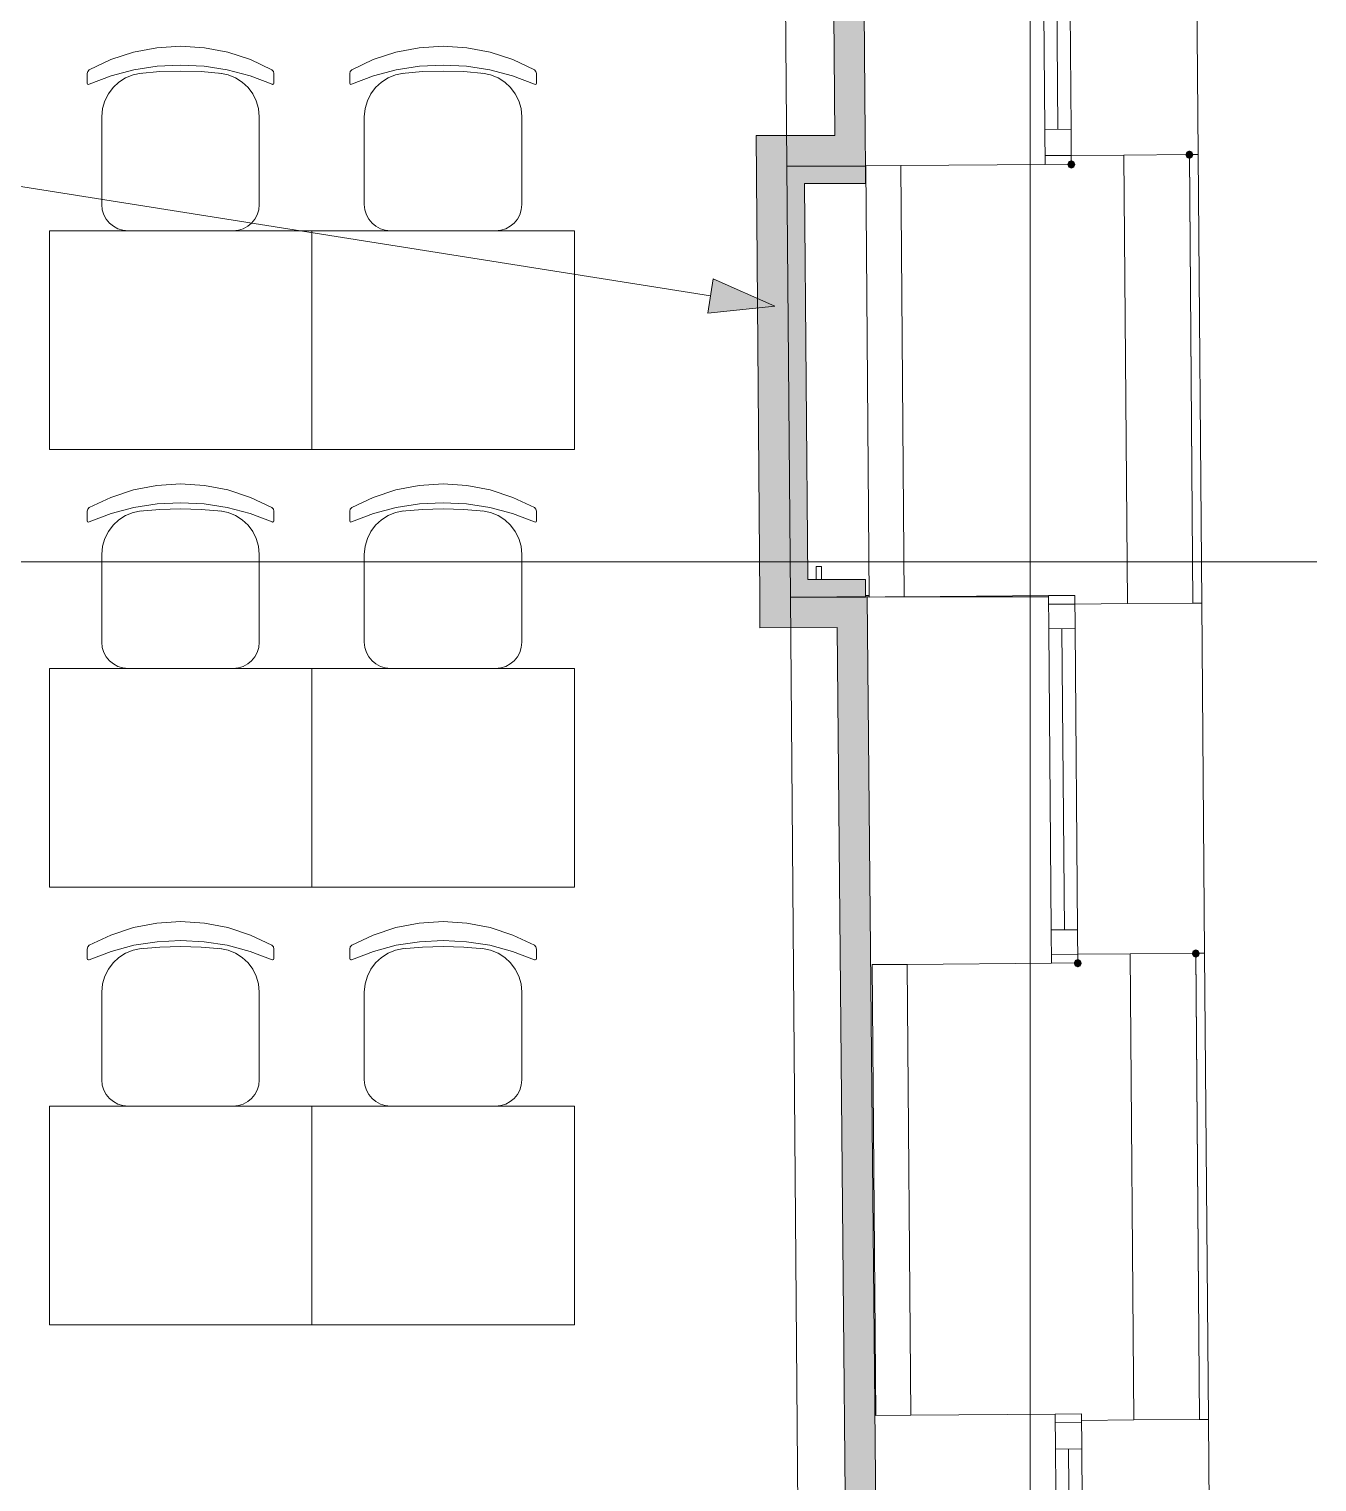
# Model space of a CAD drawing. Header units: millimetres. Extents: x 0 to 1189, y 0 to 841.
# Drawn here: x 834.29 to 863.73, y 396.35 to 429.54 of the extents above; entities that cross this region are included whole.
import ezdxf

# ---------------------------------------------------------------- set-up
doc = ezdxf.new("R2010")
doc.units = ezdxf.units.MM

msp = doc.modelspace()

# ---------------------------------------------------------------- hatches: boundary and pattern name
at = {"true_color": 0xf1d696}
h = msp.add_hatch(color=41, dxfattribs=at)
h.dxf.hatch_style = 2
h.paths.add_polyline_path([(852.496302, 453.066463), (853.196303, 453.067463), (853.404304, 427.113423), (852.704303, 427.113423)])
h = msp.add_hatch(color=41, dxfattribs=at)
h.dxf.hatch_style = 2
h.paths.add_polyline_path([(850.9063, 427.113423), (851.606301, 427.113423), (851.612301, 426.413422)])
h = msp.add_hatch(color=41, dxfattribs=at)
h.dxf.hatch_style = 2
h.paths.add_polyline_path([(851.612301, 426.413422), (850.9123, 426.413422), (850.9063, 427.113423)])
h = msp.add_hatch(color=41, dxfattribs=at)
h.dxf.hatch_style = 2
h.paths.add_polyline_path([(852.704303, 427.113423), (852.709303, 426.413422), (851.612301, 426.413422), (851.606301, 427.113423)])
h = msp.add_hatch(color=41, dxfattribs=at)
h.dxf.hatch_style = 2
h.paths.add_polyline_path([(852.704303, 427.113423), (853.404304, 427.113423), (853.409304, 426.413422)])
h = msp.add_hatch(color=41, dxfattribs=at)
h.dxf.hatch_style = 2
h.paths.add_polyline_path([(853.409304, 426.413422), (852.709303, 426.413422), (852.704303, 427.113423)])
h = msp.add_hatch(color=7)
h.dxf.hatch_style = 2
h.paths.add_polyline_path([(858.022311, 426.446422), (858.048748, 426.38286), (858.112311, 426.356422), (858.175874, 426.38286), (858.202311, 426.446422), (858.202311, 426.456422), (858.175874, 426.519985), (858.112311, 426.546422), (858.048748, 426.519985), (858.022311, 426.456422)])
h = msp.add_hatch(color=7)
h.dxf.hatch_style = 2
h.paths.add_polyline_path([(860.900315, 426.678423), (860.873878, 426.741985), (860.810315, 426.768423), (860.746753, 426.741985), (860.720315, 426.678423), (860.720315, 426.668423), (860.746753, 426.60486), (860.810315, 426.578422), (860.873878, 426.60486), (860.900315, 426.668423)])
h = msp.add_hatch(color=41, dxfattribs=at)
h.dxf.hatch_style = 2
h.paths.add_polyline_path([(850.9123, 426.413422), (851.612301, 426.413422), (851.691301, 416.565407), (850.9913, 416.562407)])
h = msp.add_hatch(color=7)
h.dxf.hatch_style = 2
h.paths.add_polyline_path([(852.012302, 426.413422), (852.091302, 416.571407), (851.691301, 416.565407), (851.612301, 426.413422)])
h = msp.add_hatch(color=7)
h.dxf.hatch_style = 2
h.paths.add_polyline_path([(853.409304, 426.413422), (853.409304, 426.013422), (852.015302, 426.013422), (852.012302, 426.413422)])
at = {"true_color": 0x0077b0}
h = msp.add_hatch(color=144, dxfattribs=at)
h.dxf.hatch_style = 2
h.paths.add_polyline_path([(851.338301, 423.211417), (849.801298, 423.050417), (849.926298, 423.840418)])
h = msp.add_hatch(color=7)
h.dxf.hatch_style = 2
h.paths.add_polyline_path([(852.178302, 416.565407), (852.091302, 416.565407), (852.088302, 416.965408), (853.409304, 416.965408), (853.409304, 416.575407)])
at = {"true_color": 0xf1d696}
h = msp.add_hatch(color=41, dxfattribs=at)
h.dxf.hatch_style = 2
h.paths.add_polyline_path([(851.691301, 416.565407), (850.9973, 415.862406), (850.9913, 416.562407)])
h = msp.add_hatch(color=41, dxfattribs=at)
h.dxf.hatch_style = 2
h.paths.add_polyline_path([(851.691301, 416.565407), (851.697301, 415.865406), (850.9973, 415.862406)])
h = msp.add_hatch(color=41, dxfattribs=at)
h.dxf.hatch_style = 2
h.paths.add_polyline_path([(851.697301, 415.865406), (851.691301, 416.565407), (852.750303, 416.569407), (852.757303, 415.869406)])
h = msp.add_hatch(color=41, dxfattribs=at)
h.dxf.hatch_style = 2
h.paths.add_polyline_path([(853.450304, 416.571407), (852.757303, 415.869406), (852.750303, 416.569407)])
h = msp.add_hatch(color=41, dxfattribs=at)
h.dxf.hatch_style = 2
h.paths.add_polyline_path([(852.757303, 415.869406), (853.446304, 416.567407), (853.457304, 415.871406)])
h = msp.add_hatch(color=41, dxfattribs=at)
h.dxf.hatch_style = 2
h.paths.add_polyline_path([(853.457304, 415.871406), (853.788304, 380.366352), (853.088303, 380.366352), (852.757303, 415.869406)])
h = msp.add_hatch(color=7)
h.dxf.hatch_style = 2
h.paths.add_polyline_path([(858.169311, 408.197394), (858.195749, 408.133832), (858.259311, 408.107394), (858.322874, 408.133832), (858.349311, 408.197394), (858.349311, 408.207394), (858.322874, 408.270957), (858.259311, 408.297394), (858.195749, 408.270957), (858.169311, 408.207394)])
h = msp.add_hatch(color=7)
h.dxf.hatch_style = 2
h.paths.add_polyline_path([(861.046869, 408.43735), (861.014238, 408.497967), (860.94836, 408.517948), (860.887743, 408.485317), (860.867762, 408.419439), (860.868762, 408.409439), (860.901393, 408.348823), (860.967271, 408.328841), (861.027887, 408.361472), (861.047869, 408.42735)])

# ---------------------------------------------------------------- linework, layer by layer
at = {"color": 7, "lineweight": 0}
for points in [[(857.17331, 251.095154), (857.17331, 721.485873)], [(851.391301, 453.753464), (851.612301, 426.413422)], [(853.404304, 427.113423), (853.191303, 453.767464)], [(852.496302, 453.066463), (852.704303, 427.113423)], [(860.943315, 434.929435), (861.010315, 426.679423)], [(857.50531, 427.251423), (857.44731, 434.451434)], [(857.74731, 434.453434), (857.805311, 427.254423)], [(858.047311, 434.456434), (858.105311, 427.256423)], [(858.105311, 427.256423), (857.50531, 427.251423)], [(857.50531, 427.251423), (857.51231, 426.451422)], [(857.50531, 427.251423), (857.51231, 426.451422)], [(858.112311, 426.456422), (858.105311, 427.256423)], [(858.112311, 426.456422), (858.105311, 427.256423)], [(850.9063, 427.113423), (851.606301, 427.113423)], [(850.9063, 427.113423), (850.9913, 416.562407)], [(852.704303, 427.113423), (851.606301, 427.113423)], [(853.409304, 426.413422), (853.404304, 427.113423)], [(857.51031, 426.651423), (858.110311, 426.656423)], [(859.310313, 426.666423), (858.110311, 426.656423)], [(860.810315, 426.678423), (859.310313, 426.666423)], [(859.310313, 426.666423), (859.393313, 416.416407)], [(861.010315, 426.679423), (860.810315, 426.678423)], [(860.810315, 426.678423), (860.893315, 416.428407)], [(860.893315, 416.428407), (860.810315, 426.668423)], [(861.093316, 416.430407), (861.010315, 426.679423)], [(851.612301, 426.413422), (851.691301, 416.565407)], [(853.409304, 426.413422), (851.612301, 426.413422)], [(851.691301, 416.565407), (851.612301, 426.413422)], [(851.612301, 426.413422), (853.409304, 426.413422)], [(853.409304, 426.013422), (853.409304, 426.413422)], [(854.212305, 426.424422), (853.412304, 426.418422)], [(853.412304, 426.418422), (853.491304, 416.568407)], [(857.51231, 426.451422), (854.212305, 426.424422)], [(854.291305, 416.575407), (854.212305, 426.424422)], [(857.51231, 426.451422), (858.112311, 426.456422)], [(857.51231, 426.451422), (858.112311, 426.456422)], [(852.088302, 416.965408), (852.015302, 426.013422)], [(852.015302, 426.013422), (853.409304, 426.013422)], [(198.085303, 417.371408), (863.72632, 417.371408)], [(852.279302, 416.965408), (852.279302, 417.266408)], [(852.399302, 417.266408), (852.279302, 417.266408)], [(852.399302, 417.266408), (852.399302, 416.965408)], [(853.409304, 416.965408), (852.088302, 416.965408)], [(853.409304, 416.565407), (853.409304, 416.965408)], [(853.491304, 416.600407), (853.409304, 416.600407)], [(854.291305, 416.575407), (857.59131, 416.602407)], [(857.59131, 416.602407), (858.191311, 416.606407)], [(858.191311, 416.606407), (857.59131, 416.602407)], [(857.59731, 415.842406), (857.59131, 416.602407)], [(857.59131, 416.602407), (857.59731, 415.842406)], [(858.191311, 416.606407), (858.197311, 415.846406)], [(858.197311, 415.846406), (858.191311, 416.606407)], [(850.9973, 415.862406), (850.9913, 416.562407)], [(852.750303, 416.569407), (851.691301, 416.565407)], [(851.691301, 416.565407), (851.990302, 379.666351)], [(851.691301, 416.565407), (853.409304, 416.565407)], [(853.450304, 416.571407), (852.750303, 416.569407)], [(853.491304, 416.571407), (853.409304, 416.571407)], [(853.788304, 380.366352), (853.450304, 416.571407)], [(853.491304, 416.568407), (854.291305, 416.575407)], [(857.59131, 416.571407), (853.857305, 416.571407)], [(857.59331, 416.402407), (858.193311, 416.406407)], [(858.193311, 416.406407), (859.393313, 416.416407)], [(859.393313, 416.416407), (860.893315, 416.428407)], [(860.893315, 416.428407), (861.093316, 416.430407)], [(861.093316, 416.430407), (861.157316, 408.430395)], [(850.9973, 415.862406), (852.757303, 415.869406)], [(852.757303, 415.869406), (853.088303, 380.366352)], [(858.197311, 415.846406), (857.59731, 415.842406)], [(857.65331, 408.962395), (857.59731, 415.842406)], [(857.897311, 415.844406), (857.953311, 408.964396)], [(858.197311, 415.846406), (858.253311, 408.967396)], [(858.253311, 408.967396), (857.65331, 408.962395)], [(857.65331, 408.962395), (857.65931, 408.202394)], [(857.65331, 408.962395), (857.65931, 408.202394)], [(858.259311, 408.207394), (858.253311, 408.967396)], [(858.259311, 408.207394), (858.253311, 408.967396)], [(857.65831, 408.402395), (858.258311, 408.407395)], [(859.457313, 408.416395), (858.258311, 408.407395)], [(860.957315, 408.428395), (859.457313, 408.416395)], [(859.457313, 408.416395), (859.544313, 397.767378)], [(861.157316, 408.430395), (860.957315, 408.428395)], [(861.044315, 397.779378), (860.957315, 408.428395)], [(860.958315, 408.418395), (861.044315, 397.779378)], [(861.244316, 397.780378), (861.157316, 408.430395)], [(853.559304, 408.169394), (854.359305, 408.175394)], [(853.559304, 408.169394), (853.643304, 397.869379)], [(857.65931, 408.202394), (854.359305, 408.175394)], [(854.443305, 397.875379), (854.359305, 408.175394)], [(857.65931, 408.202394), (858.259311, 408.207394)], [(857.65931, 408.202394), (858.259311, 408.207394)], [(853.643304, 397.869379), (854.443305, 397.875379)], [(854.443305, 397.875379), (857.74231, 397.902379)], [(857.74231, 397.902379), (858.342311, 397.907379)], [(858.342311, 397.907379), (857.74231, 397.902379)], [(857.74931, 397.102377), (857.74231, 397.902379)], [(857.74231, 397.902379), (857.74931, 397.102377)], [(857.74431, 397.702378), (858.344311, 397.707378)], [(858.342311, 397.907379), (858.349311, 397.107377)], [(858.349311, 397.107377), (858.342311, 397.907379)], [(858.344311, 397.757378), (859.544313, 397.767378)], [(859.544313, 397.767378), (861.044315, 397.779378)], [(861.044315, 397.779378), (861.244316, 397.780378)], [(861.244316, 397.780378), (861.388316, 379.881351)], [(858.349311, 397.107377), (857.74931, 397.102377)], [(857.77831, 393.502372), (857.74931, 397.102377)], [(858.049311, 397.105377), (858.078311, 393.505372)], [(858.349311, 397.107377), (858.378311, 393.507372)]]:
    msp.add_lwpolyline(points, dxfattribs=at)
at = {"color": 253, "lineweight": 0, "true_color": 0x999999}
for points in [[(835.666277, 428.610426), (836.159449, 428.844723), (836.676153, 429.014051), (837.20992, 429.116817), (837.75428, 429.151426), (838.299062, 429.116817), (838.832782, 429.014051), (839.349251, 428.844723), (839.842283, 428.610426)], [(835.666277, 428.610426), (836.159449, 428.844723), (836.676153, 429.014051), (837.20992, 429.116817), (837.75428, 429.151426), (838.299062, 429.116817), (838.832782, 429.014051), (839.349251, 428.844723), (839.842283, 428.610426)], [(841.666286, 428.610426), (842.159459, 428.844723), (842.676162, 429.014051), (843.209929, 429.116817), (843.754289, 429.151426), (844.299071, 429.116817), (844.832791, 429.014051), (845.34926, 428.844723), (845.842292, 428.610426)], [(841.666286, 428.610426), (842.159459, 428.844723), (842.676162, 429.014051), (843.209929, 429.116817), (843.754289, 429.151426), (844.299071, 429.116817), (844.832791, 429.014051), (845.34926, 428.844723), (845.842292, 428.610426)], [(835.619277, 428.526425), (835.631902, 428.574425), (835.666277, 428.610426)], [(835.619277, 428.526425), (835.631902, 428.574425), (835.666277, 428.610426)], [(835.619277, 428.526425), (835.619277, 428.309425)], [(835.619277, 428.526425), (835.619277, 428.309425)], [(835.662277, 428.282425), (836.16634, 428.472941), (836.685778, 428.610301), (837.216467, 428.693473), (837.75428, 428.721426), (838.292093, 428.693473), (838.822782, 428.610301), (839.34222, 428.472941), (839.846283, 428.282425)], [(835.662277, 428.282425), (836.16634, 428.472941), (836.685778, 428.610301), (837.216467, 428.693473), (837.75428, 428.721426), (838.292093, 428.693473), (838.822782, 428.610301), (839.34222, 428.472941), (839.846283, 428.282425)], [(835.954277, 427.539424), (835.97199, 427.727332), (836.023043, 427.904003), (836.104307, 428.065977), (836.212653, 428.2098), (836.344952, 428.332013), (836.498075, 428.42916), (836.668893, 428.497783), (836.854279, 428.534425)], [(835.954277, 427.539424), (835.97199, 427.727332), (836.023043, 427.904003), (836.104307, 428.065977), (836.212653, 428.2098), (836.344952, 428.332013), (836.498075, 428.42916), (836.668893, 428.497783), (836.854279, 428.534425)], [(836.813278, 428.529425), (837.283029, 428.5708), (837.75428, 428.584425), (838.225906, 428.5708), (838.695281, 428.529425)], [(836.813278, 428.529425), (837.283029, 428.5708), (837.75428, 428.584425), (838.225906, 428.5708), (838.695281, 428.529425)], [(838.654281, 428.534425), (838.839666, 428.497783), (839.010485, 428.42916), (839.163608, 428.332013), (839.295907, 428.2098), (839.404253, 428.065977), (839.485517, 427.904003), (839.53657, 427.727332), (839.554283, 427.539424)], [(838.654281, 428.534425), (838.839666, 428.497783), (839.010485, 428.42916), (839.163608, 428.332013), (839.295907, 428.2098), (839.404253, 428.065977), (839.485517, 427.904003), (839.53657, 427.727332), (839.554283, 427.539424)], [(839.842283, 428.610426), (839.876658, 428.574425), (839.889283, 428.526425)], [(839.842283, 428.610426), (839.876658, 428.574425), (839.889283, 428.526425)], [(839.889283, 428.526425), (839.889283, 428.309425)], [(839.889283, 428.526425), (839.889283, 428.309425)], [(841.619286, 428.526425), (841.631911, 428.574425), (841.666286, 428.610426)], [(841.619286, 428.526425), (841.631911, 428.574425), (841.666286, 428.610426)], [(841.619286, 428.526425), (841.619286, 428.309425)], [(841.619286, 428.526425), (841.619286, 428.309425)], [(841.662286, 428.282425), (842.166349, 428.472941), (842.685787, 428.610301), (843.216476, 428.693473), (843.754289, 428.721426), (844.292102, 428.693473), (844.822791, 428.610301), (845.342229, 428.472941), (845.846292, 428.282425)], [(841.662286, 428.282425), (842.166349, 428.472941), (842.685787, 428.610301), (843.216476, 428.693473), (843.754289, 428.721426), (844.292102, 428.693473), (844.822791, 428.610301), (845.342229, 428.472941), (845.846292, 428.282425)], [(841.954286, 427.539424), (841.971999, 427.727332), (842.023052, 427.904003), (842.104316, 428.065977), (842.212662, 428.2098), (842.344961, 428.332013), (842.498084, 428.42916), (842.668903, 428.497783), (842.854288, 428.534425)], [(841.954286, 427.539424), (841.971999, 427.727332), (842.023052, 427.904003), (842.104316, 428.065977), (842.212662, 428.2098), (842.344961, 428.332013), (842.498084, 428.42916), (842.668903, 428.497783), (842.854288, 428.534425)], [(842.813288, 428.529425), (843.283038, 428.5708), (843.754289, 428.584425), (844.225915, 428.5708), (844.695291, 428.529425)], [(842.813288, 428.529425), (843.283038, 428.5708), (843.754289, 428.584425), (844.225915, 428.5708), (844.695291, 428.529425)], [(844.65429, 428.534425), (844.839675, 428.497783), (845.010494, 428.42916), (845.163617, 428.332013), (845.295916, 428.2098), (845.404262, 428.065977), (845.485526, 427.904003), (845.536579, 427.727332), (845.554292, 427.539424)], [(844.65429, 428.534425), (844.839675, 428.497783), (845.010494, 428.42916), (845.163617, 428.332013), (845.295916, 428.2098), (845.404262, 428.065977), (845.485526, 427.904003), (845.536579, 427.727332), (845.554292, 427.539424)], [(845.842292, 428.610426), (845.876667, 428.574425), (845.889292, 428.526425)], [(845.842292, 428.610426), (845.876667, 428.574425), (845.889292, 428.526425)], [(845.889292, 428.526425), (845.889292, 428.309425)], [(845.889292, 428.526425), (845.889292, 428.309425)], [(835.662277, 428.282425), (835.649277, 428.279425), (835.628277, 428.28805), (835.619277, 428.309425)], [(835.662277, 428.282425), (835.649277, 428.279425), (835.628277, 428.28805), (835.619277, 428.309425)], [(839.889283, 428.309425), (839.880658, 428.28805), (839.859283, 428.279425), (839.846283, 428.282425)], [(839.889283, 428.309425), (839.880658, 428.28805), (839.859283, 428.279425), (839.846283, 428.282425)], [(841.662286, 428.282425), (841.649286, 428.279425), (841.628286, 428.28805), (841.619286, 428.309425)], [(841.662286, 428.282425), (841.649286, 428.279425), (841.628286, 428.28805), (841.619286, 428.309425)], [(845.889292, 428.309425), (845.880667, 428.28805), (845.859292, 428.279425), (845.846292, 428.282425)], [(845.889292, 428.309425), (845.880667, 428.28805), (845.859292, 428.279425), (845.846292, 428.282425)], [(835.954277, 425.536421), (835.954277, 427.539424)], [(835.954277, 425.536421), (835.954277, 427.539424)], [(839.554283, 425.536421), (839.554283, 427.539424)], [(839.554283, 425.536421), (839.554283, 427.539424)], [(841.954286, 425.536421), (841.954286, 427.539424)], [(841.954286, 425.536421), (841.954286, 427.539424)], [(845.554292, 425.536421), (845.554292, 427.539424)], [(845.554292, 425.536421), (845.554292, 427.539424)], [(836.554278, 424.93642), (836.433463, 424.948584), (836.320887, 424.983482), (836.218975, 425.038725), (836.130152, 425.11192), (836.056846, 425.200678), (836.00148, 425.302608), (835.966482, 425.415319), (835.954277, 425.536421)], [(836.554278, 424.93642), (836.433463, 424.948584), (836.320887, 424.983482), (836.218975, 425.038725), (836.130152, 425.11192), (836.056846, 425.200678), (836.00148, 425.302608), (835.966482, 425.415319), (835.954277, 425.536421)], [(839.554283, 425.536421), (839.542078, 425.415319), (839.507079, 425.302608), (839.451714, 425.200678), (839.378407, 425.11192), (839.289585, 425.038725), (839.187673, 424.983482), (839.075096, 424.948584), (838.954282, 424.93642)], [(839.554283, 425.536421), (839.542078, 425.415319), (839.507079, 425.302608), (839.451714, 425.200678), (839.378407, 425.11192), (839.289585, 425.038725), (839.187673, 424.983482), (839.075096, 424.948584), (838.954282, 424.93642)], [(842.554287, 424.93642), (842.433473, 424.948584), (842.320896, 424.983482), (842.218984, 425.038725), (842.130162, 425.11192), (842.056855, 425.200678), (842.00149, 425.302608), (841.966491, 425.415319), (841.954286, 425.536421)], [(842.554287, 424.93642), (842.433473, 424.948584), (842.320896, 424.983482), (842.218984, 425.038725), (842.130162, 425.11192), (842.056855, 425.200678), (842.00149, 425.302608), (841.966491, 425.415319), (841.954286, 425.536421)], [(845.554292, 425.536421), (845.542087, 425.415319), (845.507089, 425.302608), (845.451723, 425.200678), (845.378417, 425.11192), (845.289594, 425.038725), (845.187682, 424.983482), (845.075106, 424.948584), (844.954291, 424.93642)], [(845.554292, 425.536421), (845.542087, 425.415319), (845.507089, 425.302608), (845.451723, 425.200678), (845.378417, 425.11192), (845.289594, 425.038725), (845.187682, 424.983482), (845.075106, 424.948584), (844.954291, 424.93642)], [(834.755275, 424.93642), (840.755284, 424.93642)], [(834.755275, 419.936412), (834.755275, 424.93642)], [(838.955282, 424.93642), (836.554278, 424.93642)], [(838.955282, 424.93642), (836.554278, 424.93642)], [(840.755284, 424.93642), (846.755294, 424.93642)], [(840.755284, 419.936412), (840.755284, 424.93642)], [(840.755284, 424.93642), (840.755284, 419.936412)], [(844.955291, 424.93642), (842.554287, 424.93642)], [(844.955291, 424.93642), (842.554287, 424.93642)], [(846.755294, 424.93642), (846.755294, 419.936412)], [(840.755284, 419.936412), (834.755275, 419.936412)], [(846.755294, 419.936412), (840.755284, 419.936412)], [(835.666277, 418.61041), (836.159449, 418.844707), (836.676153, 419.014036), (837.20992, 419.116802), (837.75428, 419.151411), (838.299062, 419.116802), (838.832782, 419.014036), (839.349251, 418.844707), (839.842283, 418.61041)], [(835.666277, 418.61041), (836.159449, 418.844707), (836.676153, 419.014036), (837.20992, 419.116802), (837.75428, 419.151411), (838.299062, 419.116802), (838.832782, 419.014036), (839.349251, 418.844707), (839.842283, 418.61041)], [(841.666286, 418.61041), (842.159459, 418.844707), (842.676162, 419.014036), (843.209929, 419.116802), (843.754289, 419.151411), (844.299071, 419.116802), (844.832791, 419.014036), (845.34926, 418.844707), (845.842292, 418.61041)], [(841.666286, 418.61041), (842.159459, 418.844707), (842.676162, 419.014036), (843.209929, 419.116802), (843.754289, 419.151411), (844.299071, 419.116802), (844.832791, 419.014036), (845.34926, 418.844707), (845.842292, 418.61041)], [(835.619277, 418.52641), (835.631902, 418.57441), (835.666277, 418.61041)], [(835.619277, 418.52641), (835.631902, 418.57441), (835.666277, 418.61041)], [(835.662277, 418.28241), (836.16634, 418.472926), (836.685778, 418.610285), (837.216467, 418.693457), (837.75428, 418.72141), (838.292093, 418.693457), (838.822782, 418.610285), (839.34222, 418.472926), (839.846283, 418.28241)], [(835.662277, 418.28241), (836.16634, 418.472926), (836.685778, 418.610285), (837.216467, 418.693457), (837.75428, 418.72141), (838.292093, 418.693457), (838.822782, 418.610285), (839.34222, 418.472926), (839.846283, 418.28241)], [(836.813278, 418.52941), (837.283029, 418.570785), (837.75428, 418.58441), (838.225906, 418.570785), (838.695281, 418.52941)], [(836.813278, 418.52941), (837.283029, 418.570785), (837.75428, 418.58441), (838.225906, 418.570785), (838.695281, 418.52941)], [(839.842283, 418.61041), (839.876658, 418.57441), (839.889283, 418.52641)], [(839.842283, 418.61041), (839.876658, 418.57441), (839.889283, 418.52641)], [(841.619286, 418.52641), (841.631911, 418.57441), (841.666286, 418.61041)], [(841.619286, 418.52641), (841.631911, 418.57441), (841.666286, 418.61041)], [(841.662286, 418.28241), (842.166349, 418.472926), (842.685787, 418.610285), (843.216476, 418.693457), (843.754289, 418.72141), (844.292102, 418.693457), (844.822791, 418.610285), (845.342229, 418.472926), (845.846292, 418.28241)], [(841.662286, 418.28241), (842.166349, 418.472926), (842.685787, 418.610285), (843.216476, 418.693457), (843.754289, 418.72141), (844.292102, 418.693457), (844.822791, 418.610285), (845.342229, 418.472926), (845.846292, 418.28241)], [(842.813288, 418.52941), (843.283038, 418.570785), (843.754289, 418.58441), (844.225915, 418.570785), (844.695291, 418.52941)], [(842.813288, 418.52941), (843.283038, 418.570785), (843.754289, 418.58441), (844.225915, 418.570785), (844.695291, 418.52941)], [(845.842292, 418.61041), (845.876667, 418.57441), (845.889292, 418.52641)], [(845.842292, 418.61041), (845.876667, 418.57441), (845.889292, 418.52641)], [(835.619277, 418.52641), (835.619277, 418.30941)], [(835.619277, 418.52641), (835.619277, 418.30941)], [(835.662277, 418.28241), (835.649277, 418.27941), (835.628277, 418.288035), (835.619277, 418.30941)], [(835.662277, 418.28241), (835.649277, 418.27941), (835.628277, 418.288035), (835.619277, 418.30941)], [(835.954277, 417.539409), (835.97199, 417.727317), (836.023043, 417.903987), (836.104307, 418.065962), (836.212653, 418.209785), (836.344952, 418.331998), (836.498075, 418.429144), (836.668893, 418.497767), (836.854279, 418.53441)], [(835.954277, 417.539409), (835.97199, 417.727317), (836.023043, 417.903987), (836.104307, 418.065962), (836.212653, 418.209785), (836.344952, 418.331998), (836.498075, 418.429144), (836.668893, 418.497767), (836.854279, 418.53441)], [(838.654281, 418.53441), (838.839666, 418.497767), (839.010485, 418.429144), (839.163608, 418.331998), (839.295907, 418.209785), (839.404253, 418.065962), (839.485517, 417.903987), (839.53657, 417.727317), (839.554283, 417.539409)], [(838.654281, 418.53441), (838.839666, 418.497767), (839.010485, 418.429144), (839.163608, 418.331998), (839.295907, 418.209785), (839.404253, 418.065962), (839.485517, 417.903987), (839.53657, 417.727317), (839.554283, 417.539409)], [(839.889283, 418.30941), (839.880658, 418.288035), (839.859283, 418.27941), (839.846283, 418.28241)], [(839.889283, 418.30941), (839.880658, 418.288035), (839.859283, 418.27941), (839.846283, 418.28241)], [(839.889283, 418.52641), (839.889283, 418.30941)], [(839.889283, 418.52641), (839.889283, 418.30941)], [(841.619286, 418.52641), (841.619286, 418.30941)], [(841.619286, 418.52641), (841.619286, 418.30941)], [(841.662286, 418.28241), (841.649286, 418.27941), (841.628286, 418.288035), (841.619286, 418.30941)], [(841.662286, 418.28241), (841.649286, 418.27941), (841.628286, 418.288035), (841.619286, 418.30941)], [(841.954286, 417.539409), (841.971999, 417.727317), (842.023052, 417.903987), (842.104316, 418.065962), (842.212662, 418.209785), (842.344961, 418.331998), (842.498084, 418.429144), (842.668903, 418.497767), (842.854288, 418.53441)], [(841.954286, 417.539409), (841.971999, 417.727317), (842.023052, 417.903987), (842.104316, 418.065962), (842.212662, 418.209785), (842.344961, 418.331998), (842.498084, 418.429144), (842.668903, 418.497767), (842.854288, 418.53441)], [(844.65429, 418.53441), (844.839675, 418.497767), (845.010494, 418.429144), (845.163617, 418.331998), (845.295916, 418.209785), (845.404262, 418.065962), (845.485526, 417.903987), (845.536579, 417.727317), (845.554292, 417.539409)], [(844.65429, 418.53441), (844.839675, 418.497767), (845.010494, 418.429144), (845.163617, 418.331998), (845.295916, 418.209785), (845.404262, 418.065962), (845.485526, 417.903987), (845.536579, 417.727317), (845.554292, 417.539409)], [(845.889292, 418.30941), (845.880667, 418.288035), (845.859292, 418.27941), (845.846292, 418.28241)], [(845.889292, 418.30941), (845.880667, 418.288035), (845.859292, 418.27941), (845.846292, 418.28241)], [(845.889292, 418.52641), (845.889292, 418.30941)], [(845.889292, 418.52641), (845.889292, 418.30941)], [(835.954277, 415.536406), (835.954277, 417.539409)], [(835.954277, 415.536406), (835.954277, 417.539409)], [(839.554283, 415.536406), (839.554283, 417.539409)], [(839.554283, 415.536406), (839.554283, 417.539409)], [(841.954286, 415.536406), (841.954286, 417.539409)], [(841.954286, 415.536406), (841.954286, 417.539409)], [(845.554292, 415.536406), (845.554292, 417.539409)], [(845.554292, 415.536406), (845.554292, 417.539409)], [(836.554278, 414.936405), (836.433463, 414.948569), (836.320887, 414.983467), (836.218975, 415.038709), (836.130152, 415.111905), (836.056846, 415.200663), (836.00148, 415.302593), (835.966482, 415.415304), (835.954277, 415.536406)], [(836.554278, 414.936405), (836.433463, 414.948569), (836.320887, 414.983467), (836.218975, 415.038709), (836.130152, 415.111905), (836.056846, 415.200663), (836.00148, 415.302593), (835.966482, 415.415304), (835.954277, 415.536406)], [(839.554283, 415.536406), (839.542078, 415.415304), (839.507079, 415.302593), (839.451714, 415.200663), (839.378407, 415.111905), (839.289585, 415.038709), (839.187673, 414.983467), (839.075096, 414.948569), (838.954282, 414.936405)], [(839.554283, 415.536406), (839.542078, 415.415304), (839.507079, 415.302593), (839.451714, 415.200663), (839.378407, 415.111905), (839.289585, 415.038709), (839.187673, 414.983467), (839.075096, 414.948569), (838.954282, 414.936405)], [(842.554287, 414.936405), (842.433473, 414.948569), (842.320896, 414.983467), (842.218984, 415.038709), (842.130162, 415.111905), (842.056855, 415.200663), (842.00149, 415.302593), (841.966491, 415.415304), (841.954286, 415.536406)], [(842.554287, 414.936405), (842.433473, 414.948569), (842.320896, 414.983467), (842.218984, 415.038709), (842.130162, 415.111905), (842.056855, 415.200663), (842.00149, 415.302593), (841.966491, 415.415304), (841.954286, 415.536406)], [(845.554292, 415.536406), (845.542087, 415.415304), (845.507089, 415.302593), (845.451723, 415.200663), (845.378417, 415.111905), (845.289594, 415.038709), (845.187682, 414.983467), (845.075106, 414.948569), (844.954291, 414.936405)], [(845.554292, 415.536406), (845.542087, 415.415304), (845.507089, 415.302593), (845.451723, 415.200663), (845.378417, 415.111905), (845.289594, 415.038709), (845.187682, 414.983467), (845.075106, 414.948569), (844.954291, 414.936405)], [(834.755275, 414.936405), (840.755284, 414.936405)], [(834.755275, 409.936397), (834.755275, 414.936405)], [(838.955282, 414.936405), (836.554278, 414.936405)], [(838.955282, 414.936405), (836.554278, 414.936405)], [(840.755284, 414.936405), (846.755294, 414.936405)], [(840.755284, 409.936397), (840.755284, 414.936405)], [(840.755284, 414.936405), (840.755284, 409.936397)], [(844.955291, 414.936405), (842.554287, 414.936405)], [(844.955291, 414.936405), (842.554287, 414.936405)], [(846.755294, 414.936405), (846.755294, 409.936397)], [(840.755284, 409.936397), (834.755275, 409.936397)], [(846.755294, 409.936397), (840.755284, 409.936397)], [(835.666277, 408.610395), (836.159449, 408.844692), (836.676153, 409.014021), (837.20992, 409.116786), (837.75428, 409.151396), (838.299062, 409.116786), (838.832782, 409.014021), (839.349251, 408.844692), (839.842283, 408.610395)], [(835.666277, 408.610395), (836.159449, 408.844692), (836.676153, 409.014021), (837.20992, 409.116786), (837.75428, 409.151396), (838.299062, 409.116786), (838.832782, 409.014021), (839.349251, 408.844692), (839.842283, 408.610395)], [(841.666286, 408.610395), (842.159459, 408.844692), (842.676162, 409.014021), (843.209929, 409.116786), (843.754289, 409.151396), (844.299071, 409.116786), (844.832791, 409.014021), (845.34926, 408.844692), (845.842292, 408.610395)], [(841.666286, 408.610395), (842.159459, 408.844692), (842.676162, 409.014021), (843.209929, 409.116786), (843.754289, 409.151396), (844.299071, 409.116786), (844.832791, 409.014021), (845.34926, 408.844692), (845.842292, 408.610395)], [(835.619277, 408.526395), (835.631902, 408.574395), (835.666277, 408.610395)], [(835.619277, 408.526395), (835.631902, 408.574395), (835.666277, 408.610395)], [(835.662277, 408.282394), (836.16634, 408.47291), (836.685778, 408.61027), (837.216467, 408.693442), (837.75428, 408.721395), (838.292093, 408.693442), (838.822782, 408.61027), (839.34222, 408.47291), (839.846283, 408.282394)], [(835.662277, 408.282394), (836.16634, 408.47291), (836.685778, 408.61027), (837.216467, 408.693442), (837.75428, 408.721395), (838.292093, 408.693442), (838.822782, 408.61027), (839.34222, 408.47291), (839.846283, 408.282394)], [(839.842283, 408.610395), (839.876658, 408.574395), (839.889283, 408.526395)], [(839.842283, 408.610395), (839.876658, 408.574395), (839.889283, 408.526395)], [(841.619286, 408.526395), (841.631911, 408.574395), (841.666286, 408.610395)], [(841.619286, 408.526395), (841.631911, 408.574395), (841.666286, 408.610395)], [(841.662286, 408.282394), (842.166349, 408.47291), (842.685787, 408.61027), (843.216476, 408.693442), (843.754289, 408.721395), (844.292102, 408.693442), (844.822791, 408.61027), (845.342229, 408.47291), (845.846292, 408.282394)], [(841.662286, 408.282394), (842.166349, 408.47291), (842.685787, 408.61027), (843.216476, 408.693442), (843.754289, 408.721395), (844.292102, 408.693442), (844.822791, 408.61027), (845.342229, 408.47291), (845.846292, 408.282394)], [(845.842292, 408.610395), (845.876667, 408.574395), (845.889292, 408.526395)], [(845.842292, 408.610395), (845.876667, 408.574395), (845.889292, 408.526395)], [(835.619277, 408.526395), (835.619277, 408.309394)], [(835.619277, 408.526395), (835.619277, 408.309394)], [(835.662277, 408.282394), (835.649277, 408.279394), (835.628277, 408.288019), (835.619277, 408.309394)], [(835.662277, 408.282394), (835.649277, 408.279394), (835.628277, 408.288019), (835.619277, 408.309394)], [(835.954277, 407.539393), (835.97199, 407.727302), (836.023043, 407.903972), (836.104307, 408.065947), (836.212653, 408.209769), (836.344952, 408.331982), (836.498075, 408.429129), (836.668893, 408.497752), (836.854279, 408.534395)], [(835.954277, 407.539393), (835.97199, 407.727302), (836.023043, 407.903972), (836.104307, 408.065947), (836.212653, 408.209769), (836.344952, 408.331982), (836.498075, 408.429129), (836.668893, 408.497752), (836.854279, 408.534395)], [(836.813278, 408.529395), (837.283029, 408.57077), (837.75428, 408.584395), (838.225906, 408.57077), (838.695281, 408.529395)], [(836.813278, 408.529395), (837.283029, 408.57077), (837.75428, 408.584395), (838.225906, 408.57077), (838.695281, 408.529395)], [(838.654281, 408.534395), (838.839666, 408.497752), (839.010485, 408.429129), (839.163608, 408.331982), (839.295907, 408.209769), (839.404253, 408.065947), (839.485517, 407.903972), (839.53657, 407.727302), (839.554283, 407.539393)], [(838.654281, 408.534395), (838.839666, 408.497752), (839.010485, 408.429129), (839.163608, 408.331982), (839.295907, 408.209769), (839.404253, 408.065947), (839.485517, 407.903972), (839.53657, 407.727302), (839.554283, 407.539393)], [(839.889283, 408.309394), (839.880658, 408.288019), (839.859283, 408.279394), (839.846283, 408.282394)], [(839.889283, 408.309394), (839.880658, 408.288019), (839.859283, 408.279394), (839.846283, 408.282394)], [(839.889283, 408.526395), (839.889283, 408.309394)], [(839.889283, 408.526395), (839.889283, 408.309394)], [(841.619286, 408.526395), (841.619286, 408.309394)], [(841.619286, 408.526395), (841.619286, 408.309394)], [(841.662286, 408.282394), (841.649286, 408.279394), (841.628286, 408.288019), (841.619286, 408.309394)], [(841.662286, 408.282394), (841.649286, 408.279394), (841.628286, 408.288019), (841.619286, 408.309394)], [(841.954286, 407.539393), (841.971999, 407.727302), (842.023052, 407.903972), (842.104316, 408.065947), (842.212662, 408.209769), (842.344961, 408.331982), (842.498084, 408.429129), (842.668903, 408.497752), (842.854288, 408.534395)], [(841.954286, 407.539393), (841.971999, 407.727302), (842.023052, 407.903972), (842.104316, 408.065947), (842.212662, 408.209769), (842.344961, 408.331982), (842.498084, 408.429129), (842.668903, 408.497752), (842.854288, 408.534395)], [(842.813288, 408.529395), (843.283038, 408.57077), (843.754289, 408.584395), (844.225915, 408.57077), (844.695291, 408.529395)], [(842.813288, 408.529395), (843.283038, 408.57077), (843.754289, 408.584395), (844.225915, 408.57077), (844.695291, 408.529395)], [(844.65429, 408.534395), (844.839675, 408.497752), (845.010494, 408.429129), (845.163617, 408.331982), (845.295916, 408.209769), (845.404262, 408.065947), (845.485526, 407.903972), (845.536579, 407.727302), (845.554292, 407.539393)], [(844.65429, 408.534395), (844.839675, 408.497752), (845.010494, 408.429129), (845.163617, 408.331982), (845.295916, 408.209769), (845.404262, 408.065947), (845.485526, 407.903972), (845.536579, 407.727302), (845.554292, 407.539393)], [(845.889292, 408.309394), (845.880667, 408.288019), (845.859292, 408.279394), (845.846292, 408.282394)], [(845.889292, 408.309394), (845.880667, 408.288019), (845.859292, 408.279394), (845.846292, 408.282394)], [(845.889292, 408.526395), (845.889292, 408.309394)], [(845.889292, 408.526395), (845.889292, 408.309394)], [(835.954277, 405.53639), (835.954277, 407.539393)], [(835.954277, 405.53639), (835.954277, 407.539393)], [(839.554283, 405.53639), (839.554283, 407.539393)], [(839.554283, 405.53639), (839.554283, 407.539393)], [(841.954286, 405.53639), (841.954286, 407.539393)], [(841.954286, 405.53639), (841.954286, 407.539393)], [(845.554292, 405.53639), (845.554292, 407.539393)], [(845.554292, 405.53639), (845.554292, 407.539393)], [(836.554278, 404.936389), (836.433463, 404.948553), (836.320887, 404.983452), (836.218975, 405.038694), (836.130152, 405.11189), (836.056846, 405.200648), (836.00148, 405.302577), (835.966482, 405.415289), (835.954277, 405.53639)], [(836.554278, 404.936389), (836.433463, 404.948553), (836.320887, 404.983452), (836.218975, 405.038694), (836.130152, 405.11189), (836.056846, 405.200648), (836.00148, 405.302577), (835.966482, 405.415289), (835.954277, 405.53639)], [(839.554283, 405.53639), (839.542078, 405.415289), (839.507079, 405.302577), (839.451714, 405.200648), (839.378407, 405.11189), (839.289585, 405.038694), (839.187673, 404.983452), (839.075096, 404.948553), (838.954282, 404.936389)], [(839.554283, 405.53639), (839.542078, 405.415289), (839.507079, 405.302577), (839.451714, 405.200648), (839.378407, 405.11189), (839.289585, 405.038694), (839.187673, 404.983452), (839.075096, 404.948553), (838.954282, 404.936389)], [(842.554287, 404.936389), (842.433473, 404.948553), (842.320896, 404.983452), (842.218984, 405.038694), (842.130162, 405.11189), (842.056855, 405.200648), (842.00149, 405.302577), (841.966491, 405.415289), (841.954286, 405.53639)], [(842.554287, 404.936389), (842.433473, 404.948553), (842.320896, 404.983452), (842.218984, 405.038694), (842.130162, 405.11189), (842.056855, 405.200648), (842.00149, 405.302577), (841.966491, 405.415289), (841.954286, 405.53639)], [(845.554292, 405.53639), (845.542087, 405.415289), (845.507089, 405.302577), (845.451723, 405.200648), (845.378417, 405.11189), (845.289594, 405.038694), (845.187682, 404.983452), (845.075106, 404.948553), (844.954291, 404.936389)], [(845.554292, 405.53639), (845.542087, 405.415289), (845.507089, 405.302577), (845.451723, 405.200648), (845.378417, 405.11189), (845.289594, 405.038694), (845.187682, 404.983452), (845.075106, 404.948553), (844.954291, 404.936389)], [(834.755275, 404.936389), (840.755284, 404.936389)], [(834.755275, 399.936382), (834.755275, 404.936389)], [(838.955282, 404.936389), (836.554278, 404.936389)], [(838.955282, 404.936389), (836.554278, 404.936389)], [(840.755284, 404.936389), (846.755294, 404.936389)], [(840.755284, 399.936382), (840.755284, 404.936389)], [(840.755284, 404.936389), (840.755284, 399.936382)], [(844.955291, 404.936389), (842.554287, 404.936389)], [(844.955291, 404.936389), (842.554287, 404.936389)], [(846.755294, 404.936389), (846.755294, 399.936382)], [(840.755284, 399.936382), (834.755275, 399.936382)], [(846.755294, 399.936382), (840.755284, 399.936382)]]:
    msp.add_lwpolyline(points, dxfattribs=at)
at = {"color": 144, "lineweight": 0, "true_color": 0x0077b0}
for points in [[(849.863298, 423.445418), (830.539269, 426.509422)], [(849.801298, 423.050417), (849.926298, 423.840418)], [(851.338301, 423.211417), (849.926298, 423.840418)], [(851.338301, 423.211417), (849.801298, 423.050417)]]:
    msp.add_lwpolyline(points, dxfattribs=at)

doc.saveas('drawing.dxf')
